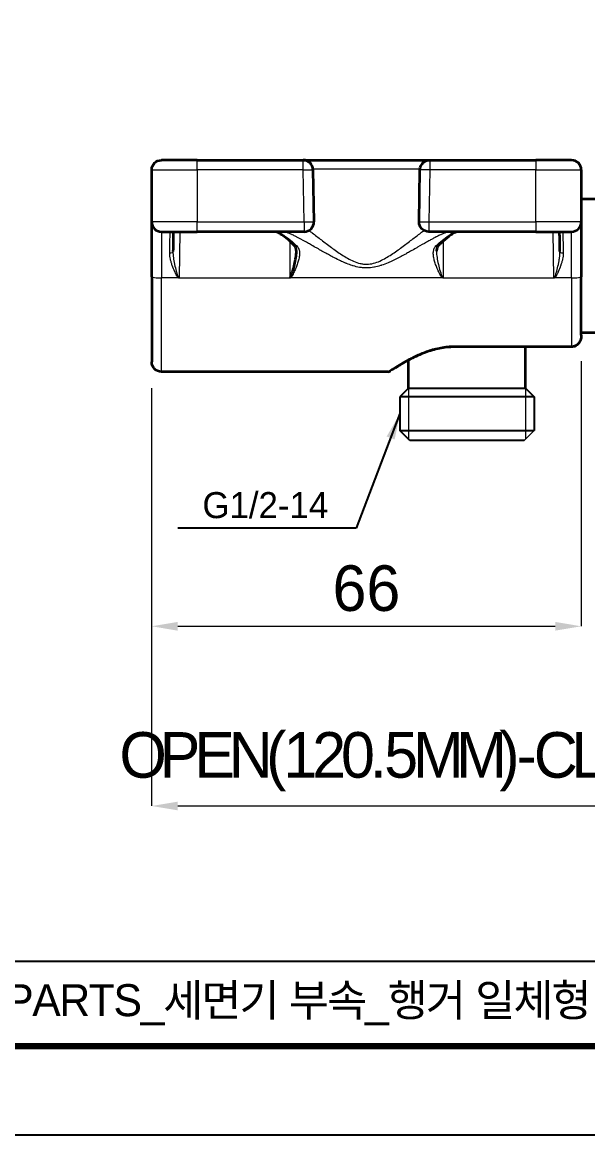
# Model space of a CAD drawing. Extents: x 0 to 434, y 0 to 318.
# Drawn here: x 160.5 to 247.4, y 0 to 170.9 of the extents above; entities that cross this region are included whole.
import ezdxf

# ---------------------------------------------------------------- set-up
doc = ezdxf.new("R2010")
doc.units = 0
doc.header["$LTSCALE"] = 10
doc.header["$MEASUREMENT"] = 0
doc.header["$PDMODE"] = 3
doc.header["$PDSIZE"] = -10
doc.layers.get('0').update_dxf_attribs({"linetype": 'CONTINUOUS'})
doc.layers.get('DEFPOINTS').update_dxf_attribs({"linetype": 'CONTINUOUS'})
for name, color, linetype, lineweight in [('Visible', 7, 'CONTINUOUS', 35), ('Visible Narrow', 7, 'CONTINUOUS', 18), ('외형(초록)', 7, 'CONTINUOUS', 25), ('치수', 1, 'CONTINUOUS', 18)]:
    doc.layers.add(name, color=color, linetype=linetype, lineweight=lineweight)
doc.styles.add('Daelim Dimension', font='')
doc.styles.get('Daelim Dimension').set_extended_font_data('나눔고딕')
doc.dimstyles.new('A3', dxfattribs={"dimtxt": 3, "dimasz": 4, "dimexe": 1.25, "dimexo": 0.3, "dimtad": 1, "dimdec": 4, "dimdsep": 46, "dimcen": 0, "dimclrd": 5, "dimclre": 5, "dimclrt": 7, "dimadec": 4, "dimazin": 2, "dimtfac": 1, "dimtdec": 4, "dimtmove": 0, "dimatfit": 3, "dimfxl": 1.25, "dimarcsym": 0})
doc.dimstyles.new('DEFAULT', dxfattribs={"dimscale": 2, "dimtxt": 2, "dimasz": 2, "dimexe": 0, "dimexo": 2, "dimgap": 1, "dimtad": 1, "dimdec": 0, "dimzin": 9, "dimdsep": 46, "dimtxsty": 'Daelim Dimension', "dimcen": 0.5, "dimclrd": 5, "dimclre": 5, "dimclrt": 256, "dimadec": 1, "dimazin": 0, "dimtfac": 1, "dimtdec": 0, "dimtix": 1, "dimtmove": 0, "dimatfit": 3, "dimfxl": 1, "dimtolj": 1, "dimtzin": 1, "dimlwd": 9, "dimlwe": 9, "dimarcsym": 0})

# ---------------------------------------------------------------- blocks, each defined once
blk = doc.blocks.new('*D4')
at = {"color": 5, "lineweight": 9, "ltscale": 0.5, "transparency": 16777216}
for p, q in [((299.56, 120.7), (299.56, 50.5)), ((180.36, 114.7), (180.36, 50.5)), ((184.36, 50.5), (295.56, 50.5))]:
    blk.add_line(p, q, dxfattribs=at)
at = {"color": 5, "ltscale": 0.5, "transparency": 16777216}
for points in [[(184.36, 51.16), (184.36, 49.83), (180.36, 50.5)], [(295.56, 51.16), (295.56, 49.83), (299.56, 50.5)]]:
    blk.add_solid(points, dxfattribs=at)
at = {"layer": 'DEFPOINTS', "color": 0, "ltscale": 0.5, "transparency": 16777216}
for p in [(299.56, 124.7), (180.36, 118.7), (299.56, 50.5)]:
    blk.add_point(p, dxfattribs=at)
at = {"color": 7, "ltscale": 0.5, "transparency": 16777216, "insert": (239.96, 57.29), "char_height": 7, "attachment_point": 5, "style": 'Daelim Dimension'}
blk.add_mtext('\\A1;{\\T0.75;OPEN(120.5MM)-CLOSE(119.2MM)}', dxfattribs=at)
blk = doc.blocks.new('*D0')
at = {"color": 5, "lineweight": 9, "ltscale": 0.5, "transparency": 16777216}
for p, q in [((246.36, 118.8), (246.36, 78.1)), ((180.36, 114.7), (180.36, 78.1)), ((184.36, 78.1), (242.36, 78.1))]:
    blk.add_line(p, q, dxfattribs=at)
at = {"color": 5, "ltscale": 0.5, "transparency": 16777216}
for points in [[(184.36, 78.77), (184.36, 77.43), (180.36, 78.1)], [(242.36, 78.77), (242.36, 77.43), (246.36, 78.1)]]:
    blk.add_solid(points, dxfattribs=at)
at = {"layer": 'DEFPOINTS', "color": 0, "ltscale": 0.5, "transparency": 16777216}
for p in [(246.36, 122.8), (180.36, 118.7), (246.36, 78.1)]:
    blk.add_point(p, dxfattribs=at)
at = {"color": 7, "ltscale": 0.5, "transparency": 16777216, "insert": (213.36, 83.91), "char_height": 7, "attachment_point": 5, "style": 'Daelim Dimension'}
blk.add_mtext('\\A1;66', dxfattribs=at)

msp = doc.modelspace()

# ---------------------------------------------------------------- linework, layer by layer
for p, q in [((219.814579, 114.661171), (237.814579, 114.661171)), ((239.1145802, 113.3611679), (218.5145798, 113.3611679)), ((218.5145798, 108.161171), (239.1145802, 108.161171))]:
    msp.add_line(p, q)
at = {"color": 5}
msp.add_line((6.9787941, 26.6445923), (356.4369831, 26.6445923), dxfattribs=at)
at = {"ltscale": 0.5}
msp.add_lwpolyline([(0, 0), (434, 0), (434, 318), (0, 318)], close=True, dxfattribs=at)
at = {"color": 5, "linetype": 'ByBlock', "lineweight": 200, "const_width": 1}
msp.add_lwpolyline([(6.9787941, 13.616478), (426.9787941, 13.616478), (426.9787941, 310.616478), (6.9787941, 310.616478)], close=True, dxfattribs=at)
at = {"layer": 'Visible', "extrusion": (0, 1, 0)}
for p, q in [((187.3645802, 149.702301), (181.8645802, 149.702301)), ((187.3645802, 149.702301), (203.6405334, 149.702301)), ((203.6405334, 149.702301), (223.088625, 149.702301)), ((223.088625, 149.702301), (239.3645802, 149.702301)), ((244.8645802, 149.702301), (239.3645802, 149.702301)), ((180.3645802, 140.202301), (180.3645802, 148.202301)), ((205.1403046, 148.2284775), (205.2799454, 140.2284775)), ((221.449213, 140.2284775), (221.5888538, 148.2284775)), ((246.3645802, 148.202301), (246.3645802, 140.202301)), ((248.6145802, 143.7066727), (246.3645802, 143.7066727)), ((180.3645802, 131.7796173), (180.3645802, 140.202301)), ((246.3645802, 140.202301), (246.3645802, 131.7796173)), ((181.8645802, 138.702301), (187.3645802, 138.702301)), ((203.7801743, 138.702301), (187.3645802, 138.702301)), ((239.3645802, 138.702301), (222.9489841, 138.702301)), ((239.3645802, 138.702301), (244.8645802, 138.702301)), ((183.1607189, 134.952301), (183.160675, 134.952301)), ((211.064579, 133.5432892), (211.064579, 133.5432358)), ((216.314579, 133.7791748), (216.314579, 133.7787781)), ((217.064579, 134.0975189), (217.064579, 134.0974274)), ((180.3645802, 131.7796173), (180.3645802, 118.702301)), ((183.8297462, 132.7305069), (183.8300056, 132.7305069)), ((246.3645802, 122.7976074), (246.3645802, 131.7796173)), ((248.6145802, 123.1979218), (246.3645802, 123.1979218)), ((244.8645802, 121.0150681), (226.8645802, 121.0150681)), ((237.814579, 114.661171), (237.814579, 120.9622955)), ((219.814579, 119.1441574), (219.814579, 119.1443558)), ((219.814579, 114.661171), (219.814579, 118.9703827)), ((216.6645794, 117.202301), (181.8645802, 117.202301))]:
    msp.add_line(p, q, dxfattribs=at)
at = {"layer": 'Visible', "extrusion": (-1.68441e-16, 0, -1)}
for centre, start, end in [((-181.8645802, 148.202301), 0, 90), ((-223.088625, 148.202301), 1.000209281, 90), ((-222.9489841, 140.202301), 270, 1.000209281), ((-181.8645802, 118.702301), 270, 0)]:
    msp.add_arc(centre, 1.5, start, end, dxfattribs=at)
at = {"layer": 'Visible'}
for centre, radius, start, end in [((203.6405334, 148.202301), 1.5, 1.000209281, 90), ((244.8645802, 148.202301), 1.5, 0, 90), ((181.8645802, 140.202301), 1.5, 180, 270), ((203.7801743, 140.202301), 1.5, 270, 1.000209281), ((244.8645802, 140.202301), 1.5, 270, 0), ((216.6645794, 117.902298), 0.7, 270, 303.423038084)]:
    msp.add_arc(centre, radius, start, end, dxfattribs=at)
for points, knots in [([(183.688385, 138.702301), (183.6862354, 138.5791931), (183.6836967, 138.4336929), (183.6754913, 137.9636917), (183.668972, 137.590126), (183.6538315, 136.7227631), (183.6452141, 136.2290268), (183.6357841, 135.6887894)], [3.48322075617, 3.48322075617, 3.48322075617, 3.48322075617, 3.61290134492, 3.61290134492, 3.84855569059, 3.84855569059, 4.08421003626, 4.08421003626, 4.08421003626, 4.08421003626]), ([(202.3262501, 136.5337372), (201.6090469, 137.2581329), (200.9040852, 137.8614807), (200.1183357, 138.3997498), (199.9138699, 138.5195465), (199.5740147, 138.677063), (199.4439201, 138.702301), (199.4045067, 138.702301)], [0, 0, 0, 0, 0.38635373698, 0.38635373698, 0.54145284515, 0.54145284515, 0.70581293383, 0.70581293383, 0.70581293383, 0.70581293383]), ([(227.3246536, 138.702301), (227.2884197, 138.702301), (227.1629791, 138.6788483), (226.8188133, 138.5229645), (226.5904446, 138.3885498), (225.9839649, 137.9658127), (225.5752354, 137.6345978), (224.905302, 137.0276871), (224.6556625, 136.789032), (224.4029102, 136.5337448)], [0, 0, 0, 0, 0.1590045759, 0.1590045759, 0.33018363031, 0.33018363031, 0.57122608432, 0.57122608432, 0.70736251426, 0.70736251426, 0.70736251426, 0.70736251426]), ([(243.0933762, 135.6887894), (243.0839462, 136.2290268), (243.0753269, 136.7227631), (243.0601883, 137.590126), (243.0536671, 137.9636917), (243.0454636, 138.4336929), (243.042923, 138.5791931), (243.0407753, 138.702301)], [5.34056792451, 5.34056792451, 5.34056792451, 5.34056792451, 5.57622227018, 5.57622227018, 5.81187661585, 5.81187661585, 5.9415572046, 5.9415572046, 5.9415572046, 5.9415572046]), ([(201.626236, 131.657486), (201.6624889, 131.6868668), (201.6869144, 131.7265091), (201.7098103, 131.7664185), (201.7327061, 131.8063278), (201.7526646, 131.8477783), (201.7714748, 131.8897095), (201.8090973, 131.9735718), (201.8416901, 132.0587692), (201.8726768, 132.1442032), (201.9346542, 132.3150558), (201.9896183, 132.4871826), (202.0418262, 132.6593399), (202.146244, 133.0036469), (202.2386513, 133.348381), (202.3197975, 133.6930161), (202.4009438, 134.0376587), (202.4704838, 134.3830948), (202.5201817, 134.7227173), (202.5698795, 135.0623398), (202.6009903, 135.399826), (202.5952568, 135.7283859)], [0, 0, 0, 0, 0.0001400802227, 0.0001400802227, 0.0001400802227, 0.0002801604454, 0.0002801604454, 0.0002801604454, 0.0005603208908, 0.0005603208908, 0.0005603208908, 0.0011206417816, 0.0011206417816, 0.0011206417816, 0.0022412835631, 0.0022412835631, 0.0022412835631, 0.0033619253447, 0.0033619253447, 0.0033619253447, 0.004482551012, 0.004482551012, 0.004482551012, 0.004482551012]), ([(202.5952568, 135.7283859), (202.5910854, 135.9673386), (202.5494728, 136.1844025), (202.4238243, 136.4186859), (202.3811054, 136.4783859), (202.3263073, 136.5336838)], [0, 0, 0, 0, 0.09608893243, 0.09608893243, 0.13343631403, 0.13343631403, 0.13343631403, 0.13343631403]), ([(224.4028511, 136.5336838), (224.3248005, 136.4549179), (224.2703915, 136.3667984), (224.1774082, 136.1385498), (224.1479206, 135.9890823), (224.1357727, 135.7948761), (224.1344852, 135.7618256), (224.1339016, 135.7283859)], [0, 0, 0, 0, 0.05319543853, 0.05319543853, 0.12028918792, 0.12028918792, 0.13373596464, 0.13373596464, 0.13373596464, 0.13373596464]), ([(246.3645802, 122.7976074), (246.3645802, 122.5497742), (246.3225327, 122.29776), (246.1574917, 121.8486176), (246.0356007, 121.6421432), (245.7493668, 121.3345337), (245.59161, 121.2170258), (245.2757072, 121.0716476), (245.1177826, 121.0300674), (244.9282341, 121.0162277), (244.8963966, 121.0150681), (244.8645802, 121.0150681)], [0, 0, 0, 0, 0.07434862956, 0.07434862956, 0.14355082234, 0.14355082234, 0.20040408297, 0.20040408297, 0.24787513441, 0.24787513441, 0.25742016392, 0.25742016392, 0.25742016392, 0.25742016392]), ([(226.8645802, 121.0150681), (226.0954514, 121.0150833), (225.3183804, 120.9302444), (223.8354149, 120.6313171), (223.1155396, 120.4136276), (221.6245708, 119.8641052), (220.8668404, 119.5124512), (219.384306, 118.7544556), (218.6851254, 118.3430939), (217.6415615, 117.7049179), (217.2796097, 117.4679718), (217.0993481, 117.3503494), (217.0771561, 117.3358002), (217.059185, 117.3240051), (217.0555611, 117.3216248), (217.0514641, 117.318924), (217.050375, 117.3182068), (217.0501595, 117.3180618), (217.0501499, 117.3180618), (217.0501499, 117.3180618)], [0, 0, 0, 0, 0.2307385243, 0.2307385243, 0.4680533097, 0.4680533097, 0.7639203673, 0.7639203673, 1.1266145964, 1.1266145964, 1.4844563676, 1.4844563676, 1.5591194967, 1.5591194967, 1.5870964414, 1.5870964414, 1.6080780655, 1.6080780655, 1.6096833492, 1.6096833492, 1.6096833492, 1.6096833492])]:
    msp.add_open_spline(points, degree=3, knots=knots, dxfattribs=at)
for points in [[(202.5952568, 135.7283859), (202.5952568, 135.7283936), (202.5952568, 135.7283936), (202.5952568, 135.7284012)], [(237.8159962, 121.0150681), (237.8150578, 120.9974747), (237.8145866, 120.9798737), (237.8145866, 120.9622955)]]:
    msp.add_open_spline(points, degree=3, dxfattribs=at)
at = {"layer": 'Visible Narrow', "extrusion": (0, 1, 0)}
for p, q in [((187.3645802, 148.202301), (187.3645802, 149.702301)), ((203.6405334, 148.202301), (203.6405334, 149.702301)), ((223.088625, 149.702301), (223.088625, 148.202301)), ((239.3645802, 149.702301), (239.3645802, 148.202301)), ((180.3645802, 148.202301), (187.3645802, 148.202301)), ((187.3645802, 148.202301), (187.3645802, 140.202301)), ((203.6405334, 148.202301), (187.3645802, 148.202301)), ((203.6405334, 148.202301), (205.1403046, 148.2284775)), ((203.7801743, 140.202301), (203.6405334, 148.202301)), ((221.5932503, 148.3199844), (205.13591, 148.3199844)), ((223.088625, 148.202301), (221.5888538, 148.2284775)), ((223.088625, 148.202301), (222.9489841, 140.202301)), ((239.3645802, 148.202301), (223.088625, 148.202301)), ((239.3645802, 140.202301), (239.3645802, 148.202301)), ((239.3645802, 148.202301), (246.3645802, 148.202301)), ((187.3645802, 140.202301), (180.3645802, 140.202301)), ((187.3645802, 140.202301), (203.7801743, 140.202301)), ((187.3645802, 138.702301), (187.3645802, 140.202301)), ((203.7801743, 140.202301), (205.2799454, 140.2284775)), ((203.7801743, 140.202301), (203.7801743, 138.702301)), ((221.449213, 140.2284775), (222.9489841, 140.202301)), ((222.9489841, 140.202301), (222.9489841, 138.702301)), ((222.9489841, 140.202301), (239.3645802, 140.202301)), ((246.3645802, 140.202301), (239.3645802, 140.202301)), ((239.3645802, 140.202301), (239.3645802, 138.702301)), ((181.8645802, 138.702301), (181.8645802, 131.6095123)), ((184.6882324, 138.702301), (184.5648499, 131.6337662)), ((242.1643085, 131.6337662), (242.0409279, 138.702301)), ((244.8645802, 131.6095123), (244.8645802, 138.702301)), ((201.567152, 138.4094086), (201.567152, 138.4093552)), ((201.567152, 137.2601929), (201.567152, 131.6337662)), ((225.1620064, 137.2602234), (225.1620064, 131.6337662)), ((184.4820118, 131.6095123), (181.8645802, 131.6095123)), ((181.8645802, 117.202301), (181.8645802, 131.6095123)), ((184.5648499, 131.6337662), (201.567152, 131.6337662)), ((184.5648499, 131.5850372), (184.5648499, 131.6337662)), ((201.567152, 131.5850372), (184.5648499, 131.5850372)), ((201.567152, 131.5850372), (201.567152, 131.6337662)), ((225.0760517, 131.6095123), (201.6531086, 131.6095123)), ((225.1620064, 131.6337662), (242.1643085, 131.6337662)), ((225.1620064, 131.5850372), (225.1620064, 131.6337662)), ((242.1643085, 131.5850372), (225.1620064, 131.5850372)), ((242.1643085, 131.6337662), (242.1643085, 131.5850372)), ((244.8645802, 131.6095123), (242.2471485, 131.6095123)), ((244.8645802, 131.6095123), (244.8645802, 121.1867065)), ((226.8645802, 121.1867065), (244.8645802, 121.1867065)), ((226.8645802, 121.0150681), (226.8645802, 121.1867065)), ((244.8645802, 121.0150681), (244.8645802, 121.1867065))]:
    msp.add_line(p, q, dxfattribs=at)
at = {"layer": 'Visible Narrow', "extrusion": (-1.68441e-16, -2.68706e-30, -1)}
msp.add_ellipse((183.1358604, 135.6975098), major_axis=(-0.4999238, 0.0087262), ratio=0.5876137201, start_param=3.1415926536, end_param=4.7021325044, dxfattribs=at)
at = {"layer": 'Visible Narrow'}
for centre, major_axis, ratio, start_param, end_param in [((202.6815624, 136.8855286), (0.3553134, 0.3517846), 0.6017177546, 3.1418681368, 4.1751064494), ((181.8645802, 131.7796173), (-1.5, 0), 0.1134020619, 0, 1.5707963268), ((184.5659294, 132.3872223), (0.0018209, 0.7534613), 0.293741783, 2.8932061803, 3.1449463802), ((201.6531086, 131.666214), (-0.2432767, 0.4368254), 0.055448969, 1.5598937254, 1.6700329275), ((225.1806602, 133.8719177), (0.0192802, 2.238151), 0.1824310326, 2.9974369185, 3.143127917), ((241.9154472, 138.8612289), (-0.2516513, 7.2274215), 0.0955286838, 3.1375552532, 3.2185064032), ((244.8645802, 131.7796173), (-1.5, 0), 0.1134020619, 1.5707963268, 3.1415926536)]:
    msp.add_ellipse(centre, major_axis=major_axis, ratio=ratio, start_param=start_param, end_param=end_param, dxfattribs=at)
at = {"layer": 'Visible Narrow', "extrusion": (-1.68441e-16, 1.03686e-28, -1)}
msp.add_ellipse((224.047596, 136.8855286), major_axis=(-0.3553134, 0.3517846), ratio=0.6017177546, start_param=3.1418681368, end_param=4.1751064494, dxfattribs=at)
at = {"layer": 'Visible Narrow', "extrusion": (-1.68441e-16, -1.40092e-30, -1)}
msp.add_ellipse((243.5932999, 135.6975098), major_axis=(0.4999238, 0.0087262), ratio=0.5876137201, start_param=1.5810528028, end_param=3.1415926536, dxfattribs=at)
at = {"layer": 'Visible Narrow', "extrusion": (-1.68441e-16, 3.5548e-29, -1)}
msp.add_ellipse((184.4820118, 131.666214), major_axis=(0.2510868, 0.4323834), ratio=0.0572233405, start_param=1.5588387531, end_param=1.6690205376, dxfattribs=at)
at = {"layer": 'Visible Narrow', "extrusion": (-1.69998e-16, -8.17649e-18, -1)}
msp.add_ellipse((201.6012878, 131.9087982), major_axis=(0.0611379, 0.3212231), ratio=0.6616485973, start_param=2.6249844504, end_param=3.0164688137, dxfattribs=at)
at = {"layer": 'Visible Narrow', "extrusion": (-1.69997e-16, 8.17673e-18, -1)}
msp.add_ellipse((225.1278706, 131.9087982), major_axis=(-0.0611379, 0.3212231), ratio=0.6616485986, start_param=3.2667164945, end_param=3.6582008587, dxfattribs=at)
at = {"layer": 'Visible Narrow', "extrusion": (-1.68441e-16, -3.75325e-29, -1)}
msp.add_ellipse((225.0760517, 131.666214), major_axis=(0.2432767, 0.4368254), ratio=0.0554489695, start_param=1.5598937253, end_param=1.6700329285, dxfattribs=at)
at = {"layer": 'Visible Narrow', "extrusion": (-1.68441e-16, -8.30153e-29, -1)}
msp.add_ellipse((242.2471485, 131.666214), major_axis=(-0.2510868, 0.4323834), ratio=0.0572233405, start_param=4.6141647695, end_param=4.7243465541, dxfattribs=at)
at = {"layer": 'Visible Narrow'}
for points, knots in [([(183.1358604, 135.4036789), (183.1452904, 135.9121323), (183.1539078, 136.3768311), (183.161478, 136.7850037), (183.1690483, 137.1931686), (183.1755676, 137.5447617), (183.1808605, 137.8300934), (183.1861515, 138.1154251), (183.1902142, 138.3344727), (183.1929359, 138.4811935), (183.1956558, 138.6279144), (183.1970367, 138.702301), (183.1970367, 138.702301)], [2.19897527092, 2.19897527092, 2.19897527092, 2.19897527092, 2.43462961659, 2.43462961659, 2.43462961659, 2.67028396226, 2.67028396226, 2.67028396226, 2.90593830792, 2.90593830792, 2.90593830792, 3.14159265359, 3.14159265359, 3.14159265359, 3.14159265359]), ([(199.4045067, 138.702301), (199.5692482, 138.702301), (199.7679729, 138.6455002), (199.9971218, 138.541748), (199.9986134, 138.5410767), (200.0001068, 138.5403976), (200.0016022, 138.5397186), (200.1153011, 138.4880219), (200.2364902, 138.4246826), (200.3649368, 138.3502274), (200.3669949, 138.3490295), (200.3690548, 138.3478317), (200.3711166, 138.3466339), (200.4997215, 138.2718658), (200.6353302, 138.1860657), (200.7749996, 138.0916061), (200.7773151, 138.0900421), (200.7796307, 138.0884781), (200.7819462, 138.0869064), (201.0646286, 137.89534), (201.366457, 137.6672592), (201.6836662, 137.4065399), (202.0044746, 137.1428604), (202.3404541, 136.8460693), (202.6815624, 136.5218048)], [0, 0, 0, 0, 0.0017046521944, 0.0017046521944, 0.0017046521944, 0.0017157568181, 0.0017157568181, 0.0017157568181, 0.002560104187, 0.002560104187, 0.002560104187, 0.0025736352271, 0.0025736352271, 0.0025736352271, 0.0034175305403, 0.0034175305403, 0.0034175305403, 0.0034315136362, 0.0034315136362, 0.0034315136362, 0.0051375868598, 0.0051375868598, 0.0051375868598, 0.0068630272724, 0.0068630272724, 0.0068630272724, 0.0068630272724]), ([(226.2604618, 138.702301), (226.0338192, 138.702301), (225.745348, 138.6293335), (225.4063435, 138.5046387), (225.3819733, 138.4956741), (225.3573151, 138.4864273), (225.3323841, 138.4769058), (225.180769, 138.4190063), (225.018549, 138.3508148), (224.8490448, 138.2746048), (224.8107491, 138.2573929), (224.7721157, 138.2397842), (224.73316, 138.2218094), (224.5690918, 138.1460953), (224.3991108, 138.0637054), (224.2237015, 137.9756699), (224.1731262, 137.9502869), (224.1221008, 137.9244385), (224.0706291, 137.8981323), (223.8988361, 137.8103409), (223.7220936, 137.717514), (223.5407066, 137.6203308), (223.4792595, 137.58741), (223.4172211, 137.5539474), (223.3546886, 137.5200348), (223.175005, 137.4225693), (222.9910431, 137.3211975), (222.8049793, 137.2175446), (222.7351513, 137.1786423), (222.6649685, 137.139389), (222.5944328, 137.0998077), (222.1525536, 136.8518448), (221.6966839, 136.5907745), (221.2275181, 136.3223495), (221.1477928, 136.276741), (221.0676746, 136.230896), (220.9871559, 136.1848602), (220.7099743, 136.0263824), (220.4281063, 135.8656158), (220.1413078, 135.7036819), (219.9344673, 135.5868912), (219.7250271, 135.4694977), (219.5129681, 135.3520584), (219.430994, 135.3066559), (219.3488274, 135.2613449), (219.2664509, 135.2161713), (218.7460804, 134.9308014), (218.2166023, 134.6498032), (217.673727, 134.3845444), (217.6000786, 134.3485565), (217.5261803, 134.3128662), (217.4520035, 134.2775192), (217.2057247, 134.1601715), (216.9561844, 134.0465469), (216.7029266, 133.9386292), (216.3690052, 133.7963409), (216.0286579, 133.6639099), (215.6792774, 133.5482178), (215.625536, 133.5304184), (215.5714779, 133.5130081), (215.5171661, 133.4960251), (215.2123909, 133.4007187), (214.8981972, 133.3187027), (214.5829315, 133.2584991), (214.5489674, 133.2520142), (214.5149765, 133.2457733), (214.480957, 133.2397842), (214.1392136, 133.1796494), (213.7941532, 133.1450272), (213.4458447, 133.1403961), (213.437624, 133.1402893), (213.4294014, 133.1401978), (213.4211731, 133.1401215), (213.2366009, 133.1384277), (213.0498314, 133.1451721), (212.8649483, 133.1601334), (212.692337, 133.1740952), (212.521637, 133.1950455), (212.352066, 133.2222824), (212.3326588, 133.2253952), (212.3132687, 133.2285995), (212.2938976, 133.2318726), (211.9627438, 133.287941), (211.6369648, 133.3675308), (211.3152637, 133.4642792), (211.2744007, 133.4765625), (211.233593, 133.4891357), (211.1928387, 133.5019684), (210.8939686, 133.5961075), (210.600399, 133.7038193), (210.313158, 133.8195496), (210.2573738, 133.8420181), (210.2017994, 133.8648148), (210.1464462, 133.8878784), (209.8779202, 133.9997711), (209.6135693, 134.1185455), (209.3528767, 134.2416077), (209.2875443, 134.2724533), (209.222435, 134.303566), (209.1575298, 134.3349228), (208.8366051, 134.4899521), (208.5207329, 134.6508942), (208.2085514, 134.8150482), (207.97616, 134.9372482), (207.7453861, 135.0614929), (207.5174065, 135.1861877), (207.4414673, 135.2277222), (207.3658314, 135.26931), (207.2905407, 135.3108902), (206.7747593, 135.5957794), (206.2740326, 135.8807907), (205.7862587, 136.159584), (205.7103729, 136.2029572), (205.6348267, 136.24617), (205.5596008, 136.2891998), (205.282999, 136.4474258), (205.0108242, 136.6032715), (204.7427082, 136.755867), (204.5466194, 136.8674774), (204.3521404, 136.9776611), (204.1608238, 137.0851288), (204.0926647, 137.1234207), (204.0249424, 137.1613388), (203.9577293, 137.1988373), (203.5081482, 137.4496536), (203.0815029, 137.6815796), (202.6791229, 137.887619), (202.629261, 137.9131546), (202.5798035, 137.9382706), (202.5307407, 137.9629669), (202.3522472, 138.0528259), (202.1786633, 138.1372452), (202.0109253, 138.2149048), (201.9727478, 138.2325821), (201.934906, 138.2498856), (201.8974171, 138.2668152), (201.7249203, 138.3446884), (201.561697, 138.4136276), (201.4079762, 138.4726181), (201.3835487, 138.481987), (201.3593693, 138.4911118), (201.3354378, 138.4999695), (201.1760311, 138.5589981), (201.0273151, 138.606781), (200.8904648, 138.6411285), (200.7330685, 138.6806335), (200.5907116, 138.702301), (200.4686966, 138.702301)], [0, 0, 0, 0, 0.001970192207, 0.001970192207, 0.001970192207, 0.002111825118, 0.002111825118, 0.002111825118, 0.002973138416, 0.002973138416, 0.002973138416, 0.003167737676, 0.003167737676, 0.003167737676, 0.00398734058, 0.00398734058, 0.00398734058, 0.004223650235, 0.004223650235, 0.004223650235, 0.005012369142, 0.005012369142, 0.005012369142, 0.005279562794, 0.005279562794, 0.005279562794, 0.006047335317, 0.006047335317, 0.006047335317, 0.006335475353, 0.006335475353, 0.006335475353, 0.008140569095, 0.008140569095, 0.008140569095, 0.00844730047, 0.00844730047, 0.00844730047, 0.009503213029, 0.009503213029, 0.009503213029, 0.010264746906, 0.010264746906, 0.010264746906, 0.010559125588, 0.010559125588, 0.010559125588, 0.012418677736, 0.012418677736, 0.012418677736, 0.012670950705, 0.012670950705, 0.012670950705, 0.013508538341, 0.013508538341, 0.013508538341, 0.014612903159, 0.014612903159, 0.014612903159, 0.014782775823, 0.014782775823, 0.014782775823, 0.015735997238, 0.015735997238, 0.015735997238, 0.015838688381, 0.015838688381, 0.015838688381, 0.0168702581, 0.0168702581, 0.0168702581, 0.01689460094, 0.01689460094, 0.01689460094, 0.017440681406, 0.017440681406, 0.017440681406, 0.017950513499, 0.017950513499, 0.017950513499, 0.018008867233, 0.018008867233, 0.018008867233, 0.019006426058, 0.019006426058, 0.019006426058, 0.019133136618, 0.019133136618, 0.019133136618, 0.020062338617, 0.020062338617, 0.020062338617, 0.020242797673, 0.020242797673, 0.020242797673, 0.021118251175, 0.021118251175, 0.021118251175, 0.021337656065, 0.021337656065, 0.021337656065, 0.022422505944, 0.022422505944, 0.022422505944, 0.023230076293, 0.023230076293, 0.023230076293, 0.023499076513, 0.023499076513, 0.023499076513, 0.02534190141, 0.02534190141, 0.02534190141, 0.025628596042, 0.025628596042, 0.025628596042, 0.026682759039, 0.026682759039, 0.026682759039, 0.027453726528, 0.027453726528, 0.027453726528, 0.027728392007, 0.027728392007, 0.027728392007, 0.029565551645, 0.029565551645, 0.029565551645, 0.029793210542, 0.029793210542, 0.029793210542, 0.030621464204, 0.030621464204, 0.030621464204, 0.030809977011, 0.030809977011, 0.030809977011, 0.031677376763, 0.031677376763, 0.031677376763, 0.031815208698, 0.031815208698, 0.031815208698, 0.032733289322, 0.032733289322, 0.032733289322, 0.03378920188, 0.03378920188, 0.03378920188, 0.03378920188]), ([(204.5189075, 138.8968811), (204.6873722, 138.7750549), (204.8601513, 138.6480179), (205.0370979, 138.5164719), (205.2632179, 138.3483658), (205.4958401, 138.1730423), (205.7316399, 137.9941864), (205.9674416, 137.8153305), (206.2073116, 137.6322632), (206.4513931, 137.4460983), (206.939558, 137.073761), (207.444231, 136.6887436), (207.9697285, 136.3009033), (208.495224, 135.913063), (209.0390244, 135.5233307), (209.6037731, 135.1565247), (209.8861485, 134.973114), (210.174448, 134.7951889), (210.4716854, 134.627655), (210.7689247, 134.4601288), (211.0762978, 134.3022385), (211.3953323, 134.1648636), (211.714365, 134.0274887), (212.0404224, 133.9127426), (212.3769722, 133.8332291), (212.5452461, 133.7934723), (212.7161617, 133.7625809), (212.8902111, 133.7423096), (213.0642624, 133.7220383), (213.2416515, 133.7126694), (213.4162979, 133.7149048), (213.7655907, 133.7193756), (214.1098156, 133.7696762), (214.449852, 133.8573608), (214.7898884, 133.9450531), (215.1205311, 134.0686035), (215.4341393, 134.2089005), (215.7477474, 134.349205), (216.0481491, 134.5072479), (216.340395, 134.6747971), (216.6326427, 134.8423462), (216.9166241, 135.0195847), (217.1950359, 135.2019501), (217.7518597, 135.5666885), (218.2868519, 135.9513321), (218.809557, 136.3379364), (219.3322639, 136.7245407), (219.834198, 137.1077576), (220.3176498, 137.4765167), (220.8011017, 137.8452759), (221.2665749, 138.2004547), (221.714365, 138.5330429), (221.8823357, 138.6578064), (222.0482826, 138.7797089), (222.2102375, 138.8968201)], [0.0055017317, 0.0055017317, 0.0055017317, 0.0055017317, 0.006326886855, 0.006326886855, 0.006326886855, 0.007381367997, 0.007381367997, 0.007381367997, 0.00843584914, 0.00843584914, 0.00843584914, 0.010544811425, 0.010544811425, 0.010544811425, 0.01265377371, 0.01265377371, 0.01265377371, 0.013708254852, 0.013708254852, 0.013708254852, 0.014762735995, 0.014762735995, 0.014762735995, 0.015817217137, 0.015817217137, 0.015817217137, 0.016344457708, 0.016344457708, 0.016344457708, 0.01687169828, 0.01687169828, 0.01687169828, 0.017926179422, 0.017926179422, 0.017926179422, 0.018980660565, 0.018980660565, 0.018980660565, 0.020035141707, 0.020035141707, 0.020035141707, 0.02108962285, 0.02108962285, 0.02108962285, 0.023198585134, 0.023198585134, 0.023198585134, 0.025307547419, 0.025307547419, 0.025307547419, 0.027416509704, 0.027416509704, 0.027416509704, 0.02820760319, 0.02820760319, 0.02820760319, 0.02820760319]), ([(224.047596, 136.5218048), (224.3868122, 136.8442688), (224.7169285, 137.1359863), (225.0339489, 137.3970413), (225.3509693, 137.6580963), (225.6550064, 137.8885727), (225.9418545, 138.0832672), (225.9441719, 138.0848465), (225.9464893, 138.0864105), (225.9488029, 138.0879822), (226.2330608, 138.2805328), (226.4919682, 138.4320755), (226.7222137, 138.5372849), (226.7237225, 138.5379715), (226.7252274, 138.5386581), (226.7267323, 138.5393448), (226.9569778, 138.6441116), (227.1598263, 138.702301), (227.3246536, 138.702301)], [0, 0, 0, 0, 0.0017178682366, 0.0017178682366, 0.0017178682366, 0.0034357364732, 0.0034357364732, 0.0034357364732, 0.0034496146557, 0.0034496146557, 0.0034496146557, 0.0051536047098, 0.0051536047098, 0.0051536047098, 0.0051647612153, 0.0051647612153, 0.0051647612153, 0.0068714729464, 0.0068714729464, 0.0068714729464, 0.0068714729464]), ([(243.5321236, 138.702301), (243.5321236, 138.702301), (243.5335026, 138.6279144), (243.5362244, 138.4811935), (243.5389442, 138.3344727), (243.5430069, 138.1154251), (243.5482998, 137.8300934), (243.5535908, 137.5447617), (243.560112, 137.1931686), (243.5676823, 136.7850037), (243.5752506, 136.3768311), (243.5838699, 135.9121323), (243.5932999, 135.4036789)], [0, 0, 0, 0, 0.23565434567, 0.23565434567, 0.23565434567, 0.47130869133, 0.47130869133, 0.47130869133, 0.706963037, 0.706963037, 0.706963037, 0.94261738267, 0.94261738267, 0.94261738267, 0.94261738267]), ([(184.4820118, 131.6095123), (184.4609509, 131.6210251), (184.4417744, 131.6353378), (184.4239597, 131.6512451), (184.4072247, 131.6661911), (184.391695, 131.6825409), (184.376936, 131.6992874), (184.3714619, 131.7054977), (184.3660946, 131.711792), (184.3608189, 131.7181549), (184.3487778, 131.7326889), (184.337225, 131.7475967), (184.3260403, 131.7627792), (184.3148556, 131.7779694), (184.3040333, 131.7934418), (184.2934513, 131.8090897), (184.28055, 131.8281631), (184.2680225, 131.8474655), (184.2558117, 131.866951), (184.2374935, 131.8961792), (184.2198906, 131.9258194), (184.2028141, 131.9556885), (184.1857357, 131.9855576), (184.1691818, 132.0156555), (184.1529636, 132.0458221), (184.1313381, 132.0860367), (184.1103191, 132.1263885), (184.0898151, 132.166832), (184.028307, 132.2881699), (183.9714527, 132.4103851), (183.9167404, 132.5325012), (183.7708397, 132.8581314), (183.6413288, 133.1835098), (183.5273151, 133.5076523), (183.5262547, 133.5106659), (183.5251961, 133.5136795), (183.5241394, 133.5166931), (183.4683342, 133.6757355), (183.4165192, 133.8345718), (183.3696308, 133.9933929), (183.3218536, 134.1552277), (183.2791691, 134.3173828), (183.2439384, 134.4764175), (183.1734753, 134.794487), (183.1302872, 135.1031799), (183.1358604, 135.4036789)], [0, 0, 0, 0, 0.0000720189493, 0.0000720189493, 0.0000720189493, 0.0001396731139, 0.0001396731139, 0.0001396731139, 0.0001647706265, 0.0001647706265, 0.0001647706265, 0.0002220584271, 0.0002220584271, 0.0002220584271, 0.0002793462277, 0.0002793462277, 0.0002793462277, 0.0003491827846, 0.0003491827846, 0.0003491827846, 0.00045393762, 0.00045393762, 0.00045393762, 0.0005586924554, 0.0005586924554, 0.0005586924554, 0.0006983655693, 0.0006983655693, 0.0006983655693, 0.0011173849109, 0.0011173849109, 0.0011173849109, 0.0022347698217, 0.0022347698217, 0.0022347698217, 0.0022451598422, 0.0022451598422, 0.0022451598422, 0.0027934622772, 0.0027934622772, 0.0027934622772, 0.0033521547326, 0.0033521547326, 0.0033521547326, 0.0044695396435, 0.0044695396435, 0.0044695396435, 0.0044695396435]), ([(183.6357841, 135.6887894), (183.6301632, 135.3667679), (183.6572533, 135.0394974), (183.7012272, 134.7070465), (183.7016869, 134.7035751), (183.7021484, 134.7001038), (183.70261, 134.69664), (183.7247219, 134.530838), (183.7514267, 134.3629074), (183.781332, 134.1954575), (183.8119965, 134.0237732), (183.8460293, 133.8523254), (183.8829021, 133.6802521), (183.9558716, 133.3397446), (184.0389252, 132.9981766), (184.1328106, 132.6560593), (184.1338978, 132.652092), (184.1349869, 132.6481323), (184.1360779, 132.6441727), (184.1820126, 132.4772186), (184.2302761, 132.3100433), (184.2850266, 132.1432724), (184.2869244, 132.1374893), (184.2888336, 132.1317062), (184.2907486, 132.1259155), (184.3170967, 132.0463486), (184.3449173, 131.9666748), (184.3763237, 131.8896484), (184.378603, 131.8840561), (184.3809109, 131.8784561), (184.3832493, 131.8728485), (184.3981838, 131.8370361), (184.4142494, 131.8010864), (184.4321728, 131.7668533), (184.4343166, 131.762764), (184.4364891, 131.7586899), (184.4386959, 131.7546387), (184.4578419, 131.7194595), (184.4789772, 131.6837006), (184.5097542, 131.6570206)], [0, 0, 0, 0, 0.0010675593719, 0.0010675593719, 0.0010675593719, 0.0010786977248, 0.0010786977248, 0.0010786977248, 0.0016108287471, 0.0016108287471, 0.0016108287471, 0.0021564313251, 0.0021564313251, 0.0021564313251, 0.0032360931745, 0.0032360931745, 0.0032360931745, 0.0032486000222, 0.0032486000222, 0.0032486000222, 0.0037754420369, 0.0037754420369, 0.0037754420369, 0.0037937194579, 0.0037937194579, 0.0037937194579, 0.0040451164681, 0.0040451164681, 0.0040451164681, 0.0040633648614, 0.0040633648614, 0.0040633648614, 0.0041799536837, 0.0041799536837, 0.0041799536837, 0.0041938910988, 0.0041938910988, 0.0041938910988, 0.0043147908993, 0.0043147908993, 0.0043147908993, 0.0043147908993]), ([(202.6815624, 136.5218048), (202.8308086, 136.3799286), (202.9303589, 136.2153549), (203.0613365, 135.850235), (203.08992, 135.6576843), (203.0998077, 135.2537231), (203.0801754, 135.0431442), (203.0092373, 134.6203003), (202.9577923, 134.4057846), (202.8317051, 133.96978), (202.75667, 133.7477341), (202.5919914, 133.3070526), (202.5020218, 133.0869827), (202.308239, 132.6473083), (202.2051201, 132.4273911), (202.0328999, 132.1012344), (201.9728451, 131.9930115), (201.8706322, 131.8350525), (201.8344631, 131.7829742), (201.7535248, 131.6857605), (201.7102242, 131.6394501), (201.6531086, 131.6095123)], [0, 0, 0, 0, 0.0007513840313, 0.0007513840313, 0.0015027680626, 0.0015027680626, 0.0022541520939, 0.0022541520939, 0.0030055361252, 0.0030055361252, 0.0037569201565, 0.0037569201565, 0.0045083041878, 0.0045083041878, 0.0052596882191, 0.0052596882191, 0.0056353802348, 0.0056353802348, 0.0058232262426, 0.0058232262426, 0.0060110722504, 0.0060110722504, 0.0060110722504, 0.0060110722504]), ([(225.0760517, 131.6095123), (225.0192623, 131.6392822), (224.9753513, 131.6860657), (224.8944588, 131.7833023), (224.8583031, 131.8353806), (224.7561245, 131.9933395), (224.6960831, 132.1015549), (224.5238934, 132.4276962), (224.4207859, 132.6475983), (224.2270298, 133.0872421), (224.1370697, 133.3072968), (223.972414, 133.7479477), (223.8973904, 133.9699783), (223.7713242, 134.4059448), (223.7198906, 134.6204529), (223.6489716, 135.0432587), (223.6293468, 135.2538223), (223.6392479, 135.657753), (223.6678352, 135.8502884), (223.7988148, 136.2153778), (223.8983612, 136.3799438), (224.047596, 136.5218048)], [0, 0, 0, 0, 0.0001925168505, 0.0001925168505, 0.0003850337011, 0.0003850337011, 0.0007700674021, 0.0007700674021, 0.0015401348043, 0.0015401348043, 0.0023102022064, 0.0023102022064, 0.0030802696085, 0.0030802696085, 0.0038503370107, 0.0038503370107, 0.0046204044128, 0.0046204044128, 0.0053904718149, 0.0053904718149, 0.0061605392171, 0.0061605392171, 0.0061605392171, 0.0061605392171]), ([(224.1339016, 135.7283859), (224.1281776, 135.4003601), (224.1591835, 135.0634384), (224.2087345, 134.7243881), (224.2582855, 134.3853302), (224.3275318, 134.0408478), (224.4086971, 133.6958466), (224.4898624, 133.3508377), (224.5828037, 133.0039139), (224.6876736, 132.6582108), (224.7401085, 132.4853592), (224.7952385, 132.3128433), (224.8572483, 132.1420898), (224.8882542, 132.0567093), (224.9208393, 131.9716797), (224.9583416, 131.888237), (224.9770947, 131.8465195), (224.9969997, 131.805275), (225.019825, 131.7655945), (225.0426483, 131.7259064), (225.0665226, 131.6869888), (225.1029243, 131.657486)], [0.0013741697874, 0.0013741697874, 0.0013741697874, 0.0013741697874, 0.0024693671138, 0.0024693671138, 0.0024693671138, 0.0035645802148, 0.0035645802148, 0.0035645802148, 0.0046597933157, 0.0046597933157, 0.0046597933157, 0.0052073998662, 0.0052073998662, 0.0052073998662, 0.0054812031414, 0.0054812031414, 0.0054812031414, 0.005618104779, 0.005618104779, 0.005618104779, 0.0057550064167, 0.0057550064167, 0.0057550064167, 0.0057550064167]), ([(242.2194042, 131.6570206), (242.2479095, 131.6817322), (242.2705231, 131.7180405), (242.2904491, 131.7546463), (242.3114166, 131.7931671), (242.3292141, 131.8328552), (242.3458958, 131.8728561), (242.348217, 131.8784256), (242.3505154, 131.8839951), (242.3527927, 131.8895798), (242.384594, 131.9675446), (242.4122086, 132.0467224), (242.438427, 132.1259079), (242.4403896, 132.1318359), (242.4423428, 132.137764), (242.4442883, 132.143692), (242.4988804, 132.310051), (242.5471458, 132.4772186), (242.5930824, 132.6441727), (242.5941715, 132.6481323), (242.5952606, 132.652092), (242.5963497, 132.6560593), (242.6901512, 132.9978714), (242.773138, 133.3391342), (242.8460617, 133.6793365), (242.883009, 133.8517151), (242.9171085, 134.023468), (242.9478264, 134.1954575), (242.9777336, 134.3629074), (243.0044365, 134.530838), (243.0265484, 134.69664), (243.0270119, 134.7001038), (243.0274734, 134.7035751), (243.0279312, 134.7070465), (243.0719051, 135.0394974), (243.0989971, 135.3667679), (243.0933762, 135.6887894)], [0, 0, 0, 0, 0.0001239495158, 0.0001239495158, 0.0001239495158, 0.0002543708519, 0.0002543708519, 0.0002543708519, 0.0002725221517, 0.0002725221517, 0.0002725221517, 0.0005260697461, 0.0005260697461, 0.0005260697461, 0.0005450443034, 0.0005450443034, 0.0005450443034, 0.001077449683, 0.001077449683, 0.001077449683, 0.0010900886068, 0.0010900886068, 0.0010900886068, 0.0021801772136, 0.0021801772136, 0.0021801772136, 0.0027325155763, 0.0027325155763, 0.0027325155763, 0.0032702658203, 0.0032702658203, 0.0032702658203, 0.0032815217925, 0.0032815217925, 0.0032815217925, 0.0043603544271, 0.0043603544271, 0.0043603544271, 0.0043603544271]), ([(243.5932999, 135.4036789), (243.5988388, 135.1050186), (243.556181, 134.7982407), (243.486515, 134.4822769), (243.4516125, 134.3239746), (243.4092922, 134.1625443), (243.3618813, 134.0013809), (243.3143749, 133.8398972), (243.2617607, 133.6783981), (243.2050209, 133.5166931), (243.2039623, 133.5136795), (243.2029037, 133.5106659), (243.2018433, 133.5076523), (243.0888176, 133.1863174), (242.9605846, 132.8637619), (242.8162136, 132.5409622), (242.7785416, 132.4567337), (242.7398777, 132.3724518), (242.6993961, 132.2884216), (242.6798344, 132.247818), (242.6598454, 132.2072754), (242.6393433, 132.166832), (242.6199551, 132.1285858), (242.6001053, 132.0904236), (242.5797157, 132.0523758), (242.556982, 132.009964), (242.5336151, 131.9676437), (242.5090866, 131.9259033), (242.4974556, 131.906105), (242.4855595, 131.8864365), (242.4733486, 131.866951), (242.4620972, 131.848999), (242.4505806, 131.8312073), (242.4387493, 131.8135986), (242.4313164, 131.802536), (242.4237671, 131.7915573), (242.4160633, 131.7807007), (242.4060783, 131.7666245), (242.3958321, 131.7527542), (242.3852234, 131.7391586), (242.3799191, 131.7323608), (242.3745251, 131.7256317), (242.3690281, 131.7189865), (242.3642826, 131.7132416), (242.3594608, 131.7075577), (242.354557, 131.7019424), (242.3462067, 131.6923828), (242.3376102, 131.6829529), (242.3286953, 131.6738129), (242.322628, 131.6675949), (242.3164139, 131.6615143), (242.3100243, 131.6556244), (242.299242, 131.6456909), (242.2879658, 131.6363144), (242.2760715, 131.6277771), (242.2714462, 131.6244583), (242.2667294, 131.6212692), (242.2619114, 131.6182175), (242.2570915, 131.6151657), (242.2521744, 131.6122589), (242.2471485, 131.6095123)], [0, 0, 0, 0, 0.0010921851543, 0.0010921851543, 0.0010921851543, 0.0016393628338, 0.0016393628338, 0.0016393628338, 0.002187649028, 0.002187649028, 0.002187649028, 0.00219786748, 0.00219786748, 0.00219786748, 0.0032872762557, 0.0032872762557, 0.0032872762557, 0.003571534655, 0.003571534655, 0.003571534655, 0.0037089013725, 0.0037089013725, 0.0037089013725, 0.0038388024661, 0.0038388024661, 0.0038388024661, 0.0039836348075, 0.0039836348075, 0.0039836348075, 0.0040523181663, 0.0040523181663, 0.0040523181663, 0.0041155947131, 0.0041155947131, 0.0041155947131, 0.0041553432044, 0.0041553432044, 0.0041553432044, 0.0042068557235, 0.0042068557235, 0.0042068557235, 0.004232611983, 0.004232611983, 0.004232611983, 0.0042548520105, 0.0042548520105, 0.0042548520105, 0.0042927099219, 0.0042927099219, 0.0042927099219, 0.0043184661814, 0.0043184661814, 0.0043184661814, 0.0043619298694, 0.0043619298694, 0.0043619298694, 0.0043788324147, 0.0043788324147, 0.0043788324147, 0.00439573496, 0.00439573496, 0.00439573496, 0.00439573496]), ([(184.5648499, 131.5850372), (184.5473366, 131.5850372), (184.5295982, 131.5884399), (184.5131073, 131.5944977), (184.5023422, 131.5984573), (184.4918995, 131.6035919), (184.4820118, 131.6095123)], [0, 0, 0, 0, 0.000052544017207, 0.000052544017207, 0.000052544017207, 0.00008683572351, 0.00008683572351, 0.00008683572351, 0.00008683572351]), ([(201.567152, 131.6337662), (201.5725803, 131.6337662), (201.5780373, 131.6343765), (201.5833397, 131.6355286), (201.5947189, 131.6380157), (201.6056252, 131.6431122), (201.6153507, 131.6495056), (201.619112, 131.6519775), (201.6227398, 131.6546555), (201.626236, 131.657486)], [0, 0, 0, 0, 0.000016284643635, 0.000016284643635, 0.000016284643635, 0.000051719764211, 0.000051719764211, 0.000051719764211, 0.000065244940661, 0.000065244940661, 0.000065244940661, 0.000065244940661]), ([(242.2471485, 131.6095123), (242.231472, 131.6001205), (242.2142467, 131.5927048), (242.1963444, 131.5886459), (242.1859016, 131.5862808), (242.1750736, 131.5850372), (242.1643085, 131.5850372)], [0, 0, 0, 0, 0.000054919454032, 0.000054919454032, 0.000054919454032, 0.000086958410695, 0.000086958410695, 0.000086958410695, 0.000086958410695]), ([(244.8645802, 121.1867065), (244.9696541, 121.1867065), (245.0728626, 121.1984177), (245.2756958, 121.2443237), (245.3751526, 121.2788162), (245.5620136, 121.3670044), (245.6513748, 121.4216309), (245.8144264, 121.5458374), (245.888689, 121.6154404), (246.0907784, 121.8455505), (246.1925373, 122.0210037), (246.3301544, 122.3986282), (246.3645802, 122.5969315), (246.3645802, 122.7976074)], [0, 0, 0, 0, 0.0003115598049, 0.0003115598049, 0.0006231196098, 0.0006231196098, 0.0009346794148, 0.0009346794148, 0.0012462392197, 0.0012462392197, 0.0018693588295, 0.0018693588295, 0.0024924784394, 0.0024924784394, 0.0024924784394, 0.0024924784394]), ([(216.6645794, 117.202301), (216.6645794, 117.202301), (216.7324295, 117.2490616), (216.9959354, 117.4276428), (217.1949997, 117.5617294), (217.7028179, 117.8937988), (218.011631, 118.0919647), (218.7384815, 118.5371246), (219.1472168, 118.778389), (219.8260136, 119.1517258), (220.0634441, 119.2781448), (220.5620327, 119.5321045), (220.8228016, 119.6593704), (221.6277542, 120.0306549), (222.1986561, 120.2669296), (223.4232616, 120.6846924), (224.0849304, 120.8667526), (225.1020374, 121.0540848), (225.4467316, 121.1029358), (226.1484795, 121.1693268), (226.5067596, 121.1867065), (226.8645802, 121.1867065)], [0, 0, 0, 0, 0.002108618712, 0.002108618712, 0.004217237424, 0.004217237424, 0.006325856136, 0.006325856136, 0.008434474847, 0.008434474847, 0.009488784203, 0.009488784203, 0.010543093559, 0.010543093559, 0.012651712271, 0.012651712271, 0.014760330983, 0.014760330983, 0.015814640339, 0.015814640339, 0.016868949695, 0.016868949695, 0.016868949695, 0.016868949695]), ([(237.814579, 120.9622955), (237.8145733, 120.9623032), (237.8010235, 120.9743652), (237.7682705, 121.0034561), (237.7620258, 121.0090027), (237.755188, 121.0150681)], [0.0306716568702, 0.0306716568702, 0.0306716568702, 0.0306716568702, 0.0315430692628, 0.0315430692628, 0.031724294973, 0.031724294973, 0.031724294973, 0.031724294973])]:
    msp.add_open_spline(points, degree=3, knots=knots, dxfattribs=at)
for points in [[(224.1339016, 135.7284012), (224.1339016, 135.7283936), (224.1339016, 135.7283936), (224.1339016, 135.7283859)], [(237.814579, 120.9622955), (237.814579, 120.9622955), (237.814579, 120.9622955), (237.814579, 120.9622955)]]:
    msp.add_open_spline(points, degree=3, dxfattribs=at)
at = {"layer": '외형(초록)', "color": 0}
for p, q in [((219.814579, 114.661171), (218.5145798, 113.3611679)), ((237.814579, 114.661171), (239.1145802, 113.3611679)), ((218.5145798, 113.3611679), (218.5145798, 108.161171)), ((239.1145802, 113.3611679), (239.1145802, 108.161171)), ((220.0145798, 106.661171), (218.5145798, 108.161171)), ((237.6145802, 106.661171), (220.0145798, 106.661171))]:
    msp.add_line(p, q, dxfattribs=at)
at = {"layer": '치수', "color": 0}
for p, q in [((219.814579, 114.661171), (219.814579, 106.8611679)), ((237.814579, 114.661171), (237.814579, 106.8611679)), ((239.1145802, 113.3611679), (237.814579, 114.661171)), ((237.814579, 114.661171), (237.814579, 106.8611679)), ((239.1145802, 108.161171), (239.1145802, 113.3611679)), ((237.814579, 106.8611679), (239.1145802, 108.161171)), ((239.1145802, 108.161171), (239.1145802, 108.161171)), ((235.814579, 106.661171), (237.6145802, 106.661171)), ((237.6145802, 106.661171), (235.814579, 106.661171)), ((237.6145802, 106.661171), (235.814579, 106.661171)), ((237.6145802, 106.661171), (237.814579, 106.8611679))]:
    msp.add_line(p, q, dxfattribs=at)

# ---------------------------------------------------------------- texts
at = {"color": 2, "insert": (197.8247814, 96.6838455), "char_height": 4, "attachment_point": 5, "style": 'Daelim Dimension'}
msp.add_mtext('G1/2-14', dxfattribs=at)
at = {"color": 2, "insert": (78.9222679, 23.1287689), "char_height": 4.914, "width": 290.670290777, "attachment_point": 1, "style": 'Daelim Dimension'}
msp.add_mtext('{\\fPretendard Variable SemiBold|b0|i0|c129|p2;대림바스(주)\\f나눔고딕|b0|i0|c129|p50;\\T0.95;_Parts _BASIN PARTS_세면기 부속_행거 일체형 앵글밸브_DL P4071}', dxfattribs=at)

# ---------------------------------------------------------------- dimensions: what is measured, and where the dimension line sits
at = {"color": 5, "ltscale": 0.5}
dim = msp.add_linear_dim(base=(299.564579, 50.4979706), p1=(180.3645802, 118.702301), p2=(299.564579, 124.6979218), text='{\\T0.75;OPEN(120.5MM)-CLOSE(119.2MM)}', dimstyle='DEFAULT', override={"dimtxt": 3.5, "dimdec": 6, "dimclrd": 5, "dimclre": 5, "dimclrt": 7}, dxfattribs=at)
dim.commit()
dim.dimension.update_dxf_attribs({"geometry": '*D4', "text_midpoint": (239.9645796, 50.4979706), "dimtype": 128})
dim = msp.add_linear_dim(base=(246.3645802, 78.1011505), p1=(180.3645802, 118.702301), p2=(246.3645802, 122.7975862), dimstyle='DEFAULT', override={"dimtxt": 3.5, "dimdec": 6, "dimclrd": 5, "dimclre": 5, "dimclrt": 7}, dxfattribs=at)
dim.commit()
dim.dimension.update_dxf_attribs({"geometry": '*D0', "text_midpoint": (213.3645802, 83.911594)})

# ---------------------------------------------------------------- leaders
at = {"color": 0}
msp.add_leader([(218.5145798, 110.7611694), (211.7574139, 93.1502304), (184.3715839, 93.1502304)], dimstyle='A3', dxfattribs=at)

doc.saveas('drawing.dxf')
